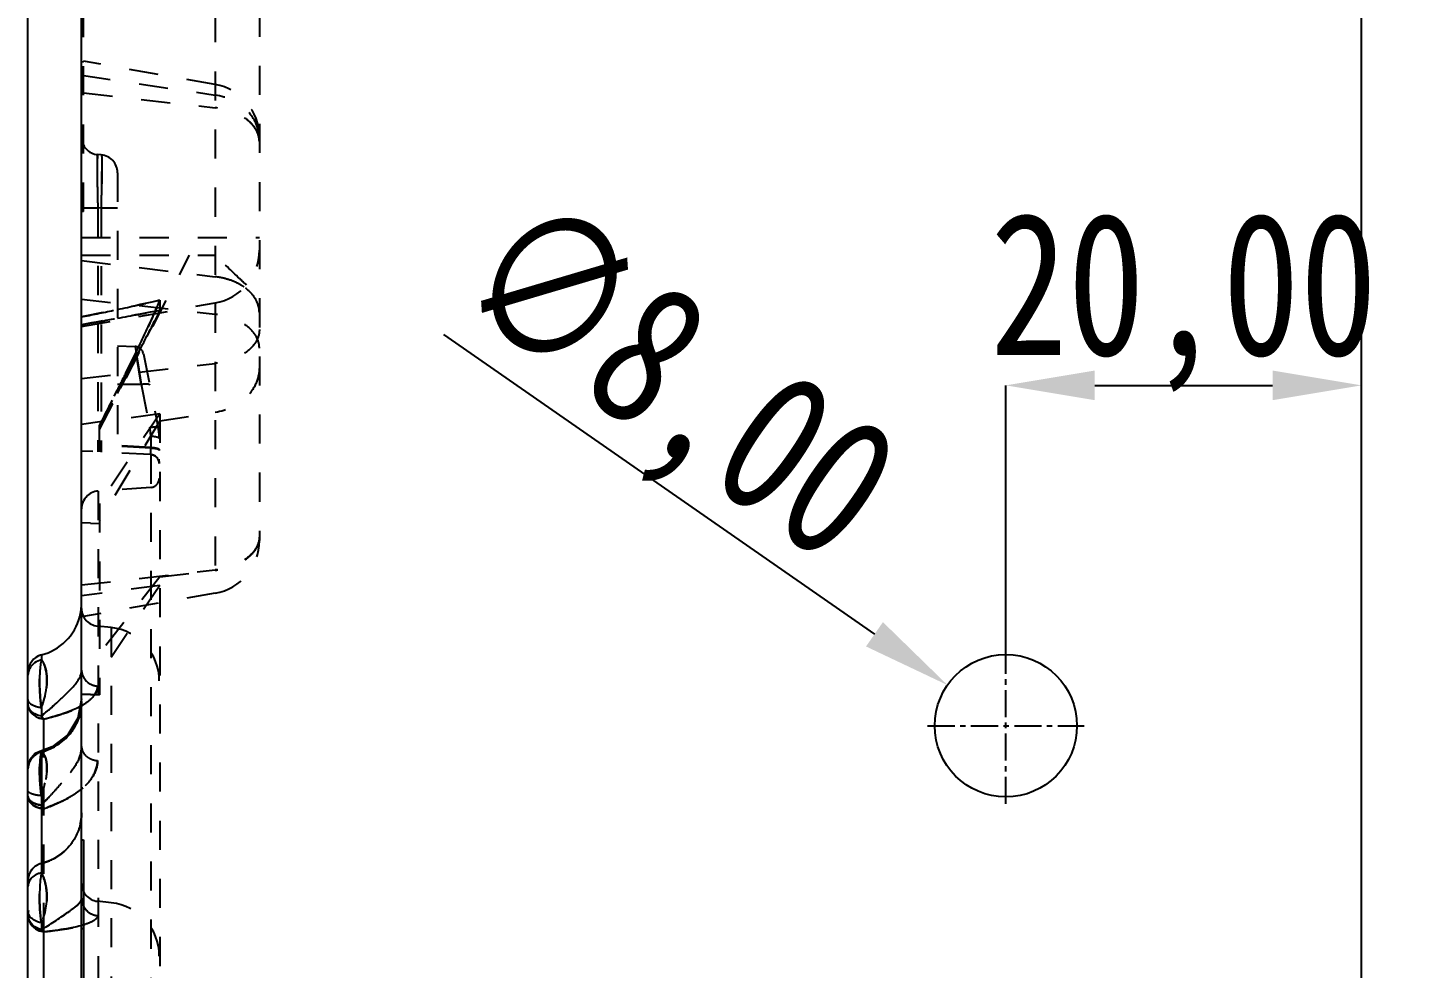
# Model space of a CAD drawing. Header units: millimetres. Extents: x -685 to 1888, y -6001 to 855.
# Drawn here: x 481.7 to 560.3, y -2681.5 to -2628.7 of the extents above; entities that cross this region are included whole.
import ezdxf

# ---------------------------------------------------------------- set-up
doc = ezdxf.new("R2010")
doc.units = ezdxf.units.MM
doc.header["$LTSCALE"] = 16.335
doc.header["$PDMODE"] = 3
doc.header["$PDSIZE"] = 0.3125
doc.linetypes.add('CENTER', pattern=[0.6, 0.375, -0.075, 0.075, -0.075])
doc.linetypes.add('HIDDEN', pattern=[0.2, 0.1, -0.1])
doc.layers.get('0').update_dxf_attribs({"linetype": 'CONTINUOUS'})
doc.layers.get('Defpoints').update_dxf_attribs({"linetype": 'CONTINUOUS'})
doc.layers.add('DEFAULT_2', color=8, linetype='HIDDEN')
doc.styles.get("Standard").update_dxf_attribs({"font": 'txt', "width": 0.8})
doc.dimstyles.new('mold', dxfattribs={"dimtxt": 8, "dimasz": 5, "dimexe": 0, "dimexo": 0, "dimgap": 0, "dimtad": 1, "dimzin": 1, "dimtxsty": 'Standard', "dimcen": 0, "dimclrd": 4, "dimclre": 4, "dimclrt": 6, "dimazin": 0, "dimtfac": 1, "dimtofl": 0, "dimtmove": 0, "dimatfit": 3, "dimfxl": 0, "dimarcsym": 0})

# ---------------------------------------------------------------- blocks, each defined once
blk = doc.blocks.new('*D325')
at = {"color": 4, "lineweight": -2}
blk.add_line((505.04, -2645.931), (529.288, -2662.791), dxfattribs=at)
at = {"color": 4}
blk.add_solid([(529.763, -2662.107), (528.812, -2663.475), (533.393, -2665.645)], dxfattribs=at)
at = {"layer": 'Defpoints', "color": 0}
for p in [(533.393, -2665.645), (539.961, -2670.212)]:
    blk.add_point(p, dxfattribs=at)
at = {"color": 6, "insert": (517.775, -2649.102), "char_height": 8, "attachment_point": 5, "rotation": 325.189}
blk.add_mtext('∅8,00', dxfattribs=at)
blk = doc.blocks.new('*D328')
at = {"color": 4, "lineweight": -2}
for p, q in [((536.677, -2664.881), (536.677, -2648.799)), ((541.677, -2648.799), (551.677, -2648.799)), ((556.677, -2663.086), (556.677, -2648.799))]:
    blk.add_line(p, q, dxfattribs=at)
at = {"color": 4}
for points in [[(541.677, -2647.966), (541.677, -2649.632), (536.677, -2648.799)], [(551.677, -2647.966), (551.677, -2649.632), (556.677, -2648.799)]]:
    blk.add_solid(points, dxfattribs=at)
at = {"layer": 'Defpoints', "color": 0}
for p in [(556.677, -2648.799), (556.677, -2663.086), (536.677, -2664.881)]:
    blk.add_point(p, dxfattribs=at)
at = {"color": 6, "insert": (546.677, -2644.132), "char_height": 8, "attachment_point": 5}
blk.add_mtext('20,00', dxfattribs=at)
blk = doc.blocks.new('*D387')
at = {"color": 4, "lineweight": -2}
for p, q in [((481.677, -2673.298), (481.677, -2555.964)), ((551.677, -2555.964), (486.677, -2555.964)), ((556.677, -2575.929), (556.677, -2555.964))]:
    blk.add_line(p, q, dxfattribs=at)
at = {"color": 4}
for points in [[(486.677, -2555.131), (486.677, -2556.798), (481.677, -2555.964)], [(551.677, -2555.131), (551.677, -2556.798), (556.677, -2555.964)]]:
    blk.add_solid(points, dxfattribs=at)
at = {"layer": 'Defpoints', "color": 0}
for p in [(481.677, -2555.964), (556.677, -2575.929), (481.677, -2673.298)]:
    blk.add_point(p, dxfattribs=at)
at = {"color": 6, "insert": (513.553, -2551.298), "char_height": 8, "attachment_point": 5}
blk.add_mtext('75,00', dxfattribs=at)

msp = doc.modelspace()

# ---------------------------------------------------------------- linework, layer by layer
at = {"color": 7, "linetype": 'Continuous'}
for p, q in [((484.692, -2925.929), (484.692, -2575.929)), ((556.677, -2925.929), (556.677, -2575.929)), ((482.431, -2663.953), (482.431, -2664.226)), ((481.677, -2683.74), (481.677, -2664.927)), ((482.431, -2666.927), (482.431, -2667.392)), ((482.577, -2669.337), (482.577, -2667.561)), ((483.033, -2669.111), (482.431, -2669.337)), ((482.431, -2669.337), (482.431, -2676.201)), ((481.785, -2669.856), (481.677, -2670.31)), ((484.692, -2674.35), (484.802, -2674.35)), ((484.802, -2674.35), (484.802, -2684.35)), ((482.431, -2679.011), (482.431, -2679.385)), ((482.577, -2683.217), (482.577, -2679.513))]:
    msp.add_line(p, q, dxfattribs=at)
at = {"color": 1, "linetype": 'CENTER', "ltscale": 0.248791}
for p, q in [((536.677, -2672.329), (536.677, -2663.529)), ((532.277, -2667.929), (541.077, -2667.929))]:
    msp.add_line(p, q, dxfattribs=at)
at = {"color": 7, "linetype": 'Continuous'}
for points in [[(484.49, -2667.504), (483.911, -2668.443), (483.033, -2669.111)], [(482.431, -2669.337), (482.087, -2669.5), (481.785, -2669.856)]]:
    msp.add_lwpolyline(points, dxfattribs=at)
msp.add_circle((536.677, -2667.929), 4)
for centre, radius, start, end in [((481.677, -2661.034), 3.015, 284.47752, 345.4668), ((482.682, -2664.927), 1.005, 104.47746, 180), ((493.675, -2665.422), 11.345, 181.51434, 184.77583), ((493.768, -2665.402), 11.44, 184.83949, 187.66411), ((481.198, -2676.927), 1.431, 26.62225, 30.49555), ((493.802, -2677.573), 11.472, 178.46699, 181.56437), ((479.11, -2677.57), 3.631, 355.94011, 5.75337), ((473.47, -2663.338), 18.351, 304.67012, 304.99075)]:
    msp.add_arc(centre, radius, start, end, dxfattribs=at)
for points in [[(481.774, -2664.711), (481.737, -2664.781), (481.71, -2664.856), (481.694, -2664.933)], [(482.431, -2664.226), (482.165, -2664.287), (481.9, -2664.47), (481.774, -2664.711)], [(481.694, -2664.933), (481.683, -2664.984), (481.677, -2665.038), (481.677, -2665.091)], [(482.638, -2666.26), (482.684, -2666.053), (482.716, -2665.842), (482.731, -2665.63)], [(482.226, -2667.473), (482.337, -2667.521), (482.457, -2667.551), (482.577, -2667.561)], [(483.326, -2669.013), (483.595, -2668.841), (483.842, -2668.627), (484.043, -2668.38)], [(481.725, -2678.553), (481.695, -2678.489), (481.677, -2678.418), (481.677, -2678.348)], [(482.226, -2679.415), (482.335, -2679.467), (482.456, -2679.501), (482.577, -2679.513)]]:
    msp.add_open_spline(points, degree=3, dxfattribs=at)
for points, knots in [([(482.367, -2664.612), (482.363, -2664.651), (482.346, -2664.822), (482.338, -2664.994), (482.334, -2665.126)], [0, 0, 0, 0, 0.230021, 1, 1, 1, 1]), ([(482.431, -2664.226), (482.424, -2664.253), (482.396, -2664.381), (482.378, -2664.51), (482.367, -2664.612)], [0, 0, 0, 0, 0.212947, 1, 1, 1, 1]), ([(482.621, -2664.575), (482.609, -2664.539), (482.561, -2664.415), (482.494, -2664.297), (482.431, -2664.226)], [0, 0, 0, 0, 0.284302, 1, 1, 1, 1]), ([(482.722, -2665.037), (482.717, -2664.994), (482.696, -2664.838), (482.659, -2664.683), (482.621, -2664.575)], [0, 0, 0, 0, 0.274021, 1, 1, 1, 1]), ([(484.283, -2665.667), (484.343, -2665.597), (484.54, -2665.349), (484.691, -2665.036), (484.692, -2664.809)], [0, 0, 0, 0, 0.289353, 1, 1, 1, 1]), ([(482.334, -2665.126), (482.332, -2665.174), (482.328, -2665.372), (482.33, -2665.571), (482.334, -2665.722)], [0, 0, 0, 0, 0.240744, 1, 1, 1, 1]), ([(482.731, -2665.63), (482.735, -2665.578), (482.745, -2665.381), (482.738, -2665.182), (482.722, -2665.037)], [0, 0, 0, 0, 0.260686, 1, 1, 1, 1]), ([(482.431, -2666.927), (482.452, -2666.877), (482.536, -2666.659), (482.599, -2666.434), (482.638, -2666.26)], [0, 0, 0, 0, 0.235394, 1, 1, 1, 1]), ([(483.47, -2666.477), (483.543, -2666.408), (483.823, -2666.147), (484.101, -2665.882), (484.283, -2665.667)], [0, 0, 0, 0, 0.263488, 1, 1, 1, 1]), ([(481.774, -2666.655), (481.758, -2666.638), (481.709, -2666.577), (481.677, -2666.498), (481.677, -2666.441)], [0, 0, 0, 0, 0.284568, 1, 1, 1, 1]), ([(481.677, -2666.718), (481.677, -2666.874), (481.793, -2667.204), (482.07, -2667.407), (482.226, -2667.473)], [0, 0, 0, 0, 0.479069, 1, 1, 1, 1]), ([(482.431, -2667.392), (482.33, -2667.374), (482.136, -2667.313), (481.824, -2667.132), (481.677, -2666.876), (481.677, -2666.718)], [0, 0, 0, 0, 0.285539, 0.558862, 1, 1, 1, 1]), ([(482.431, -2666.927), (482.3, -2666.91), (482.066, -2666.855), (481.848, -2666.734), (481.774, -2666.655)], [0, 0, 0, 0, 0.547905, 1, 1, 1, 1]), ([(482.431, -2667.392), (482.601, -2667.243), (482.964, -2666.957), (483.298, -2666.638), (483.47, -2666.477)], [0, 0, 0, 0, 0.490194, 1, 1, 1, 1]), ([(484.225, -2667.042), (484.098, -2667.096), (483.559, -2667.301), (483.002, -2667.453), (482.577, -2667.561)], [0, 0, 0, 0, 0.239675, 1, 1, 1, 1]), ([(484.687, -2666.816), (484.651, -2666.837), (484.5, -2666.919), (484.345, -2666.991), (484.225, -2667.042)], [0, 0, 0, 0, 0.241927, 1, 1, 1, 1]), ([(482.577, -2667.561), (482.564, -2667.55), (482.511, -2667.498), (482.464, -2667.439), (482.431, -2667.392)], [0, 0, 0, 0, 0.227379, 1, 1, 1, 1]), ([(484.043, -2668.38), (484.096, -2668.316), (484.292, -2668.051), (484.441, -2667.751), (484.523, -2667.519)], [0, 0, 0, 0, 0.253363, 1, 1, 1, 1]), ([(482.431, -2669.405), (482.363, -2669.422), (482.093, -2669.522), (481.866, -2669.741), (481.774, -2669.937)], [0, 0, 0, 0, 0.244401, 1, 1, 1, 1]), ([(482.431, -2669.405), (482.508, -2669.385), (482.821, -2669.292), (483.118, -2669.146), (483.326, -2669.013)], [0, 0, 0, 0, 0.243616, 1, 1, 1, 1]), ([(481.774, -2669.937), (481.758, -2669.97), (481.704, -2670.103), (481.677, -2670.247), (481.677, -2670.353)], [0, 0, 0, 0, 0.258966, 1, 1, 1, 1]), ([(484.532, -2673.764), (484.454, -2673.989), (484.315, -2674.28), (484.131, -2674.54), (484.081, -2674.604)], [0, 0, 0, 0, 0.746667, 1, 1, 1, 1]), ([(484.081, -2674.604), (483.977, -2674.737), (483.522, -2675.22), (482.91, -2675.555), (482.431, -2675.676)], [0, 0, 0, 0, 0.254431, 1, 1, 1, 1]), ([(482.431, -2675.676), (482.222, -2675.728), (481.83, -2675.973), (481.677, -2676.412), (481.677, -2676.624)], [0, 0, 0, 0, 0.503851, 1, 1, 1, 1]), ([(482.431, -2676.201), (482.36, -2676.215), (482.099, -2676.291), (481.853, -2676.47), (481.756, -2676.647)], [0, 0, 0, 0, 0.261914, 1, 1, 1, 1]), ([(482.431, -2676.201), (482.418, -2676.276), (482.364, -2676.629), (482.341, -2676.985), (482.334, -2677.266)], [0, 0, 0, 0, 0.213558, 1, 1, 1, 1]), ([(482.722, -2677.206), (482.713, -2677.116), (482.667, -2676.801), (482.579, -2676.49), (482.477, -2676.286)], [0, 0, 0, 0, 0.283529, 1, 1, 1, 1]), ([(481.756, -2676.647), (481.743, -2676.671), (481.7, -2676.764), (481.677, -2676.867), (481.677, -2676.943)], [0, 0, 0, 0, 0.264235, 1, 1, 1, 1]), ([(482.334, -2677.886), (482.335, -2677.937), (482.342, -2678.138), (482.354, -2678.338), (482.367, -2678.487)], [0, 0, 0, 0, 0.256681, 1, 1, 1, 1]), ([(482.431, -2679.011), (482.471, -2678.932), (482.631, -2678.555), (482.709, -2678.146), (482.731, -2677.827)], [0, 0, 0, 0, 0.216097, 1, 1, 1, 1]), ([(483.993, -2678.372), (484.019, -2678.354), (484.117, -2678.284), (484.214, -2678.214), (484.284, -2678.159)], [0, 0, 0, 0, 0.263414, 1, 1, 1, 1]), ([(484.284, -2678.159), (484.313, -2678.137), (484.415, -2678.055), (484.513, -2677.967), (484.573, -2677.894)], [0, 0, 0, 0, 0.280314, 1, 1, 1, 1]), ([(481.677, -2678.57), (481.677, -2678.743), (481.784, -2679.099), (482.066, -2679.338), (482.226, -2679.415)], [0, 0, 0, 0, 0.49305, 1, 1, 1, 1]), ([(482.431, -2679.385), (482.229, -2679.341), (481.852, -2679.155), (481.677, -2678.756), (481.677, -2678.57)], [0, 0, 0, 0, 0.527145, 1, 1, 1, 1]), ([(482.431, -2679.011), (482.354, -2678.997), (482.08, -2678.924), (481.812, -2678.741), (481.725, -2678.553)], [0, 0, 0, 0, 0.273842, 1, 1, 1, 1]), ([(482.367, -2678.487), (482.371, -2678.534), (482.388, -2678.709), (482.411, -2678.884), (482.431, -2679.011)], [0, 0, 0, 0, 0.267593, 1, 1, 1, 1]), ([(482.431, -2679.385), (482.553, -2679.313), (482.809, -2679.173), (483.18, -2678.934), (483.544, -2678.679), (483.789, -2678.513), (483.909, -2678.43)], [0, 0, 0, 0, 0.242203, 0.496351, 0.752141, 1, 1, 1, 1]), ([(482.577, -2679.513), (482.564, -2679.505), (482.511, -2679.469), (482.463, -2679.423), (482.431, -2679.385)], [0, 0, 0, 0, 0.226328, 1, 1, 1, 1]), ([(484.225, -2679.271), (484.097, -2679.297), (483.55, -2679.396), (482.998, -2679.464), (482.577, -2679.513)], [0, 0, 0, 0, 0.235929, 1, 1, 1, 1]), ([(484.76, -2679.141), (484.719, -2679.153), (484.542, -2679.203), (484.363, -2679.243), (484.225, -2679.271)], [0, 0, 0, 0, 0.235359, 1, 1, 1, 1])]:
    msp.add_open_spline(points, degree=3, knots=knots, dxfattribs=at)
at = {"layer": 'DEFAULT_2', "color": 8, "linetype": 'HIDDEN'}
for p, q in [((484.802, -2639.028), (484.802, -2575.929)), ((492.213, -2614.815), (492.213, -2660.48)), ((494.692, -2617.769), (494.692, -2657.516)), ((484.692, -2630.597), (484.802, -2630.616)), ((492.213, -2631.888), (484.802, -2630.581)), ((484.692, -2631.372), (492.213, -2632.483)), ((484.802, -2632.36), (492.213, -2633.2)), ((485.803, -2635.849), (485.605, -2635.832)), ((486.716, -2636.845), (486.716, -2652.595)), ((484.692, -2638.82), (485.605, -2638.82)), ((485.605, -2638.82), (485.605, -2652.537)), ((485.803, -2638.838), (485.605, -2638.82)), ((485.803, -2638.838), (485.803, -2652.547)), ((486.716, -2638.838), (485.803, -2638.838)), ((484.692, -2638.998), (484.802, -2639.028)), ((484.692, -2640.489), (494.692, -2640.489)), ((484.692, -2641.489), (492.213, -2641.489)), ((484.692, -2641.789), (492.213, -2642.695)), ((485.692, -2651.289), (490.761, -2641.489)), ((484.692, -2643.951), (492.213, -2644.803)), ((484.692, -2645.489), (492.213, -2644.163)), ((488.948, -2644.05), (489.093, -2644.017)), ((489.093, -2644.017), (489.093, -2644.713)), ((484.692, -2644.953), (484.89, -2644.913)), ((489.045, -2644.688), (489.093, -2644.593)), ((484.692, -2645.388), (484.943, -2645.343)), ((486.716, -2646.582), (487.698, -2646.616)), ((488.048, -2648.737), (487.698, -2646.616)), ((487.698, -2646.616), (487.76, -2646.994)), ((487.89, -2646.667), (487.986, -2646.466)), ((487.99, -2646.766), (488.061, -2646.629)), ((487.288, -2648.137), (487.801, -2647.137)), ((487.76, -2646.994), (487.867, -2647.64)), ((487.76, -2646.994), (487.796, -2647.214)), ((487.796, -2647.214), (487.867, -2647.64)), ((487.801, -2647.137), (487.926, -2646.892)), ((487.926, -2646.892), (487.99, -2646.766)), ((488.17, -2647.018), (489.005, -2651.191)), ((484.692, -2648.418), (492.213, -2647.565)), ((486.924, -2648.847), (487.288, -2648.137)), ((487.186, -2648.104), (487.3, -2647.874)), ((487.867, -2647.64), (487.947, -2648.128)), ((487.947, -2648.128), (488.048, -2648.737)), ((486.534, -2649.411), (486.717, -2649.047)), ((486.716, -2648.725), (488.048, -2648.737)), ((486.716, -2649.251), (486.924, -2648.847)), ((488.048, -2648.737), (488.532, -2651.16)), ((485.692, -2651.242), (486.716, -2649.251)), ((489.093, -2650.4), (484.692, -2650.995)), ((489.093, -2650.4), (485.692, -2655.438)), ((489.093, -2650.791), (492.213, -2650.318)), ((489.093, -2650.4), (489.093, -2829.976)), ((489.093, -2650.791), (485.692, -2656.436)), ((485.692, -2652.541), (485.692, -2651.083)), ((488.581, -2652.285), (486.716, -2652.187)), ((488.581, -2652.322), (486.716, -2652.225)), ((488.581, -2651.653), (488.581, -2652.322)), ((488.587, -2652.693), (484.692, -2652.489)), ((488.587, -2652.693), (488.587, -2829.165)), ((489.063, -2653.139), (489.064, -2652.945)), ((489.061, -2653.146), (489.063, -2653.167)), ((489.063, -2653.164), (489.063, -2653.139)), ((489.063, -2653.166), (489.063, -2653.148)), ((489.063, -2653.167), (489.063, -2653.166)), ((488.596, -2654.532), (485.627, -2654.739)), ((485.627, -2654.739), (485.627, -2827.119)), ((485.692, -2655.438), (485.692, -2666.2)), ((485.192, -2656.538), (484.692, -2656.517)), ((485.192, -2656.538), (485.692, -2656.558)), ((484.692, -2660.02), (492.213, -2659.168)), ((489.093, -2659.569), (492.213, -2659.209)), ((489.093, -2660.042), (484.692, -2660.636)), ((489.093, -2659.569), (485.692, -2663.871)), ((489.093, -2660.042), (485.692, -2665.08)), ((492.213, -2660.48), (484.692, -2661.806)), ((486.364, -2662.417), (485.592, -2662.336)), ((486.364, -2662.417), (486.364, -2816.812)), ((485.692, -2666.2), (484.692, -2666.159)), ((484.692, -2666.159), (485.192, -2666.179)), ((485.192, -2666.179), (485.692, -2666.2)), ((481.69, -2666.853), (481.677, -2666.718)), ((484.692, -2666.419), (484.49, -2667.504)), ((482.577, -2679.513), (482.577, -2669.337)), ((486.364, -2677.879), (485.592, -2677.798)), ((481.71, -2678.81), (481.677, -2678.57)), ((484.802, -2679.35), (484.692, -2679.35))]:
    msp.add_line(p, q, dxfattribs=at)
msp.add_lwpolyline([(489.061, -2653.145), (489.062, -2653.156), (489.063, -2653.168)], dxfattribs=at)
for centre, radius, start, end in [((491.692, -2634.843), 3, 0, 80), ((485.692, -2634.835), 1, 180, 265), ((485.716, -2636.845), 1, 0, 85), ((552.922, -2636.524), 67.353, 180.29867, 180.98263), ((429.315, -2636.669), 56.524, 358.94514, 359.89776), ((576.234, -2636.141), 90.668, 180.97217, 181.30566), ((386.445, -2635.97), 99.4, 358.34662, 358.94781), ((386.117, -2635.958), 99.728, 358.34517, 358.80674), ((398.274, -2636.213), 87.568, 358.80809, 359.02063), ((590.148, -2635.825), 104.586, 181.30491, 181.64123), ((491.692, -2641.208), 3, 280, 0), ((491.714, -2646.846), 4.181, 78.19907, 83.1406), ((448.166, -2461.322), 187.224, 281.88254, 282.5812), ((464.405, -2633.968), 26.656, 336.087, 337.85108), ((427.303, -2362.637), 288.09, 281.53079, 281.90174), ((163.331, -2480.606), 364.71, 332.92093, 333.26274), ((450.972, -2628.049), 41.334, 335.50989, 336.13416), ((425.467, -2616.366), 69.388, 334.29154, 335.46153), ((353.873, -2581.938), 148.83, 333.70277, 334.2199), ((487.68, -2647.116), 0.5, 11.30993, 88), ((250.013, -2530.648), 264.665, 333.42593, 333.65386), ((52.955, -2431.87), 485.093, 333.13445, 333.35551), ((486.065, -2651.653), 2.516, 0.00058, 11.30574), ((486.049, -2651.782), 3.015, 360, 11.30993), ((488.561, -2653.195), 0.502, 360, 87), ((488.561, -2654.03), 0.502, 274, 360), ((485.697, -2655.742), 1.005, 94, 180), ((491.692, -2657.526), 3, 280, 0), ((481.677, -2661.034), 3.015, 345.4668, 360), ((485.697, -2661.336), 1.005, 180, 264), ((486.049, -2665.416), 3.015, 360, 84), ((485.685, -2664.733), 0.978, 260.71269, 264.55379), ((482.684, -2666.718), 1.007, 169.5229, 190.76478), ((483, -2663.852), 3.41, 299.63692, 301.07472), ((494.098, -2670.3), 11.769, 181.66024, 184.61685), ((486.515, -2676.017), 5.458, 137.68284, 138.44843), ((485.697, -2676.798), 1.005, 180, 264), ((485.728, -2677.603), 1.038, 201.40928, 205.83798), ((486.049, -2680.877), 3.015, 360, 84), ((482.681, -2678.57), 1.004, 164.94592, 195.45346), ((483.557, -2675.088), 4.228, 286.53191, 288.10561)]:
    msp.add_arc(centre, radius, start, end, dxfattribs=at)
for points, knots in [([(494.692, -2634.959), (494.692, -2634.666), (494.561, -2634.061), (493.823, -2633.012), (492.864, -2632.579), (492.213, -2632.483)], [0, 0, 0, 0, 0.232996, 0.476479, 1, 1, 1, 1]), ([(494.692, -2635.1), (494.692, -2634.872), (494.545, -2634.379), (493.982, -2633.796), (493.175, -2633.38), (492.546, -2633.238), (492.213, -2633.2)], [0, 0, 0, 0, 0.202589, 0.433524, 0.702148, 1, 1, 1, 1]), ([(494.511, -2634.44), (494.481, -2634.386), (494.339, -2634.167), (494.148, -2633.981), (493.99, -2633.86)], [0, 0, 0, 0, 0.236425, 1, 1, 1, 1]), ([(494.692, -2634.959), (494.692, -2634.74), (494.644, -2634.443), (494.541, -2634.168), (494.511, -2634.099)], [0, 0, 0, 0, 0.746271, 1, 1, 1, 1]), ([(494.692, -2635.1), (494.692, -2635.044), (494.676, -2634.814), (494.596, -2634.591), (494.511, -2634.44)], [0, 0, 0, 0, 0.243986, 1, 1, 1, 1]), ([(485.605, -2635.832), (485.6, -2635.831), (485.594, -2635.859), (485.588, -2635.893), (485.583, -2635.968), (485.575, -2636.113), (485.57, -2636.364), (485.568, -2636.73), (485.571, -2637.178), (485.578, -2637.69), (485.589, -2638.244), (485.599, -2638.626), (485.605, -2638.82)], [0, 0, 0, 0, 0.005281, 0.019563, 0.04314, 0.075947, 0.167972, 0.292284, 0.443994, 0.617167, 0.805073, 1, 1, 1, 1]), ([(485.579, -2636.049), (485.58, -2636.017), (485.583, -2635.964), (485.588, -2635.892), (485.594, -2635.858), (485.6, -2635.831), (485.605, -2635.832)], [0, 0, 0, 0, 0.431857, 0.742547, 0.930456, 1, 1, 1, 1]), ([(485.803, -2635.849), (485.809, -2635.85), (485.813, -2635.877), (485.821, -2635.914), (485.826, -2635.99), (485.833, -2636.136), (485.838, -2636.387), (485.84, -2636.753), (485.837, -2637.2), (485.83, -2637.71), (485.819, -2638.263), (485.809, -2638.643), (485.803, -2638.838)], [0, 0, 0, 0, 0.005706, 0.020455, 0.044499, 0.077662, 0.170097, 0.294304, 0.445553, 0.618064, 0.805248, 1, 1, 1, 1]), ([(493.97, -2643.161), (493.837, -2643.038), (493.246, -2642.486), (492.664, -2641.925), (492.213, -2641.489)], [0, 0, 0, 0, 0.223416, 1, 1, 1, 1]), ([(494.692, -2644.712), (494.692, -2644.471), (494.55, -2643.955), (493.99, -2643.332), (493.18, -2642.887), (492.547, -2642.735), (492.213, -2642.695)], [0, 0, 0, 0, 0.2092, 0.442453, 0.708368, 1, 1, 1, 1]), ([(493.83, -2643.275), (493.782, -2643.242), (493.58, -2643.111), (493.362, -2643.005), (493.192, -2642.938)], [0, 0, 0, 0, 0.241801, 1, 1, 1, 1]), ([(489.093, -2644.017), (488.848, -2644.623), (488.305, -2645.813), (487.165, -2648.165), (486.282, -2649.916), (485.692, -2651.083)], [0, 0, 0, 0, 0.249991, 0.499993, 1, 1, 1, 1]), ([(494.692, -2646.702), (494.692, -2646.474), (494.545, -2645.981), (493.982, -2645.398), (493.175, -2644.982), (492.546, -2644.841), (492.213, -2644.803)], [0, 0, 0, 0, 0.202589, 0.433524, 0.702148, 1, 1, 1, 1]), ([(494.692, -2645.666), (494.692, -2645.894), (494.545, -2646.387), (493.982, -2646.97), (493.175, -2647.386), (492.546, -2647.528), (492.213, -2647.565)], [0, 0, 0, 0, 0.202589, 0.433524, 0.702148, 1, 1, 1, 1]), ([(494.692, -2647.782), (494.692, -2648.082), (494.562, -2648.699), (493.83, -2649.77), (492.867, -2650.219), (492.213, -2650.318)], [0, 0, 0, 0, 0.235637, 0.480248, 1, 1, 1, 1]), ([(488.048, -2648.737), (488.156, -2648.718), (488.304, -2648.704), (488.461, -2648.718), (488.517, -2648.75), (488.521, -2648.769)], [0, 0, 0, 0, 0.670345, 0.884773, 1, 1, 1, 1]), ([(488.532, -2651.16), (488.64, -2651.141), (488.789, -2651.127), (488.945, -2651.141), (489.001, -2651.173), (489.005, -2651.191)], [0, 0, 0, 0, 0.670345, 0.884773, 1, 1, 1, 1]), ([(488.581, -2651.653), (488.696, -2651.654), (488.852, -2651.67), (489.012, -2651.717), (489.064, -2651.762), (489.064, -2651.782)], [0, 0, 0, 0, 0.666477, 0.882718, 1, 1, 1, 1]), ([(489, -2651.719), (489.009, -2651.723), (489.035, -2651.737), (489.064, -2651.762), (489.064, -2651.782)], [0, 0, 0, 0, 0.341345, 1, 1, 1, 1]), ([(488.588, -2652.693), (488.59, -2652.693), (488.588, -2652.677), (488.591, -2652.662), (488.59, -2652.623), (488.59, -2652.553), (488.587, -2652.437), (488.583, -2652.34), (488.581, -2652.285)], [0, 0, 0, 0, 0.018136, 0.071679, 0.1593, 0.278792, 0.600129, 1, 1, 1, 1]), ([(488.581, -2652.285), (488.696, -2652.286), (488.852, -2652.302), (489.012, -2652.349), (489.064, -2652.394), (489.064, -2652.415)], [0, 0, 0, 0, 0.666571, 0.882818, 1, 1, 1, 1]), ([(488.588, -2652.693), (488.59, -2652.693), (488.588, -2652.679), (488.591, -2652.665), (488.59, -2652.629), (488.59, -2652.566), (488.587, -2652.46), (488.583, -2652.372), (488.581, -2652.322)], [0, 0, 0, 0, 0.018189, 0.071723, 0.159333, 0.278819, 0.600152, 1, 1, 1, 1]), ([(488.581, -2652.322), (488.696, -2652.323), (488.852, -2652.339), (489.012, -2652.386), (489.064, -2652.431), (489.064, -2652.452)], [0, 0, 0, 0, 0.666567, 0.882814, 1, 1, 1, 1]), ([(488.59, -2652.642), (488.59, -2652.655), (488.586, -2652.665), (488.592, -2652.694), (488.588, -2652.693)], [0, 0, 0, 0, 0.746254, 1, 1, 1, 1]), ([(488.59, -2652.647), (488.59, -2652.658), (488.586, -2652.667), (488.591, -2652.694), (488.588, -2652.693)], [0, 0, 0, 0, 0.745993, 1, 1, 1, 1]), ([(489, -2652.351), (489.009, -2652.356), (489.035, -2652.369), (489.064, -2652.394), (489.064, -2652.415)], [0, 0, 0, 0, 0.341513, 1, 1, 1, 1]), ([(489, -2652.388), (489.009, -2652.393), (489.035, -2652.406), (489.064, -2652.431), (489.064, -2652.452)], [0, 0, 0, 0, 0.341502, 1, 1, 1, 1]), ([(494.692, -2657.277), (494.69, -2657.502), (494.543, -2657.991), (493.982, -2658.572), (493.175, -2658.989), (492.546, -2659.13), (492.213, -2659.168)], [0, 0, 0, 0, 0.200661, 0.432155, 0.701428, 1, 1, 1, 1]), ([(494.692, -2657.277), (494.692, -2657.509), (494.547, -2658.008), (493.985, -2658.602), (493.176, -2659.027), (492.546, -2659.171), (492.213, -2659.209)], [0, 0, 0, 0, 0.204493, 0.436084, 0.703925, 1, 1, 1, 1]), ([(482.431, -2666.927), (482.364, -2666.426), (482.314, -2665.69), (482.341, -2664.787), (482.391, -2664.39), (482.431, -2664.226)], [0, 0, 0, 0, 0.559266, 0.813527, 1, 1, 1, 1]), ([(482.431, -2664.226), (482.54, -2664.349), (482.699, -2664.734), (482.769, -2665.411), (482.676, -2666.179), (482.53, -2666.692), (482.431, -2666.927)], [0, 0, 0, 0, 0.175963, 0.430477, 0.726607, 1, 1, 1, 1]), ([(484.692, -2664.803), (484.692, -2665.023), (484.898, -2665.491), (485.357, -2665.685), (485.592, -2665.707)], [0, 0, 0, 0, 0.483112, 1, 1, 1, 1]), ([(484.692, -2664.803), (484.692, -2664.83), (484.698, -2664.941), (484.728, -2665.05), (484.761, -2665.128)], [0, 0, 0, 0, 0.238736, 1, 1, 1, 1]), ([(482.577, -2667.561), (482.946, -2667.467), (483.652, -2667.274), (484.483, -2666.954), (485.027, -2666.607), (485.404, -2666.271), (485.592, -2665.925), (485.592, -2665.706)], [0, 0, 0, 0, 0.307242, 0.58965, 0.713798, 0.823527, 1, 1, 1, 1]), ([(485.592, -2665.706), (485.592, -2665.804), (485.531, -2666.069), (485.236, -2666.449), (484.934, -2666.668), (484.76, -2666.773)], [0, 0, 0, 0, 0.207712, 0.565524, 1, 1, 1, 1]), ([(482.431, -2666.927), (482.331, -2666.914), (482.047, -2666.859), (481.677, -2666.649), (481.677, -2666.441)], [0, 0, 0, 0, 0.325879, 1, 1, 1, 1]), ([(483.472, -2666.479), (483.372, -2666.573), (483.032, -2666.886), (482.676, -2667.18), (482.431, -2667.392)], [0, 0, 0, 0, 0.297249, 1, 1, 1, 1]), ([(484.692, -2666.56), (484.692, -2667.188), (484.346, -2668.188), (483.363, -2669.048), (482.747, -2669.325), (482.431, -2669.405)], [0, 0, 0, 0, 0.48663, 0.746749, 1, 1, 1, 1]), ([(484.523, -2667.519), (484.551, -2667.439), (484.646, -2667.128), (484.692, -2666.801), (484.692, -2666.56)], [0, 0, 0, 0, 0.259212, 1, 1, 1, 1]), ([(482.431, -2667.392), (482.442, -2667.409), (482.487, -2667.469), (482.537, -2667.525), (482.577, -2667.561)], [0, 0, 0, 0, 0.272731, 1, 1, 1, 1]), ([(482.431, -2669.405), (482.222, -2669.457), (481.83, -2669.702), (481.677, -2670.141), (481.677, -2670.353)], [0, 0, 0, 0, 0.503861, 1, 1, 1, 1]), ([(482.431, -2669.411), (482.222, -2669.463), (481.831, -2669.706), (481.677, -2670.143), (481.677, -2670.353)], [0, 0, 0, 0, 0.505113, 1, 1, 1, 1]), ([(482.431, -2669.411), (482.363, -2669.428), (482.094, -2669.528), (481.867, -2669.745), (481.774, -2669.94)], [0, 0, 0, 0, 0.244808, 1, 1, 1, 1]), ([(482.431, -2671.866), (482.399, -2671.609), (482.349, -2671.107), (482.321, -2670.405), (482.341, -2669.844), (482.384, -2669.523), (482.431, -2669.411)], [0, 0, 0, 0, 0.31422, 0.613435, 0.853104, 1, 1, 1, 1]), ([(482.431, -2669.411), (482.395, -2669.495), (482.354, -2669.727), (482.338, -2669.958), (482.334, -2670.099)], [0, 0, 0, 0, 0.388803, 1, 1, 1, 1]), ([(484.692, -2669.106), (484.692, -2669.396), (484.494, -2670.022), (483.88, -2670.808), (483.18, -2671.609), (482.673, -2672.13), (482.431, -2672.397)], [0, 0, 0, 0, 0.214435, 0.463247, 0.733975, 1, 1, 1, 1]), ([(482.431, -2669.411), (482.537, -2669.463), (482.658, -2669.661), (482.728, -2669.968), (482.756, -2670.439), (482.667, -2671.087), (482.526, -2671.61), (482.431, -2671.866)], [0, 0, 0, 0, 0.137625, 0.241163, 0.371271, 0.682651, 1, 1, 1, 1]), ([(482.731, -2670.521), (482.742, -2670.38), (482.745, -2670.121), (482.689, -2669.737), (482.559, -2669.472), (482.431, -2669.411)], [0, 0, 0, 0, 0.356518, 0.641627, 1, 1, 1, 1]), ([(482.479, -2672.343), (482.597, -2672.214), (482.847, -2671.962), (483.208, -2671.566), (483.565, -2671.16), (484.192, -2670.443), (484.689, -2669.718), (484.692, -2669.113)], [0, 0, 0, 0, 0.132622, 0.268932, 0.406165, 0.541227, 1, 1, 1, 1]), ([(484.692, -2669.106), (484.692, -2669.302), (484.865, -2669.619), (485.245, -2669.825), (485.476, -2669.881), (485.592, -2669.89)], [0, 0, 0, 0, 0.456637, 0.727778, 1, 1, 1, 1]), ([(484.692, -2669.106), (484.692, -2669.302), (484.865, -2669.619), (485.245, -2669.825), (485.476, -2669.881), (485.592, -2669.89)], [0, 0, 0, 0, 0.456633, 0.727773, 1, 1, 1, 1]), ([(481.774, -2669.94), (481.758, -2669.973), (481.704, -2670.105), (481.677, -2670.248), (481.677, -2670.353)], [0, 0, 0, 0, 0.259659, 1, 1, 1, 1]), ([(482.334, -2670.099), (482.332, -2670.142), (482.328, -2670.322), (482.33, -2670.503), (482.334, -2670.641)], [0, 0, 0, 0, 0.232951, 1, 1, 1, 1]), ([(482.577, -2672.599), (482.949, -2672.456), (483.67, -2672.164), (484.648, -2671.596), (485.369, -2670.84), (485.592, -2670.193), (485.592, -2669.89)], [0, 0, 0, 0, 0.279522, 0.545856, 0.786947, 1, 1, 1, 1]), ([(485.592, -2669.89), (485.592, -2670.172), (485.402, -2670.771), (484.998, -2671.227), (484.76, -2671.435)], [0, 0, 0, 0, 0.47147, 1, 1, 1, 1]), ([(482.431, -2671.866), (482.247, -2671.852), (481.999, -2671.815), (481.745, -2671.702), (481.677, -2671.617), (481.677, -2671.581)], [0, 0, 0, 0, 0.658617, 0.872659, 1, 1, 1, 1]), ([(481.774, -2671.706), (481.759, -2671.697), (481.716, -2671.667), (481.677, -2671.617), (481.677, -2671.581)], [0, 0, 0, 0, 0.324441, 1, 1, 1, 1]), ([(481.677, -2671.898), (481.677, -2671.955), (481.743, -2672.127), (482.026, -2672.313), (482.284, -2672.378), (482.431, -2672.397)], [0, 0, 0, 0, 0.177744, 0.539115, 1, 1, 1, 1]), ([(482.577, -2672.599), (482.458, -2672.59), (482.229, -2672.545), (481.935, -2672.393), (481.729, -2672.171), (481.677, -2671.985), (481.677, -2671.898)], [0, 0, 0, 0, 0.289064, 0.555007, 0.789428, 1, 1, 1, 1]), ([(481.677, -2671.898), (481.677, -2672.03), (481.81, -2672.323), (482.076, -2672.473), (482.226, -2672.526)], [0, 0, 0, 0, 0.454059, 1, 1, 1, 1]), ([(482.431, -2672.397), (482.331, -2672.384), (482.043, -2672.327), (481.677, -2672.108), (481.677, -2671.898)], [0, 0, 0, 0, 0.323504, 1, 1, 1, 1]), ([(482.431, -2671.866), (482.302, -2671.856), (482.079, -2671.824), (481.856, -2671.758), (481.774, -2671.706)], [0, 0, 0, 0, 0.568937, 1, 1, 1, 1]), ([(482.431, -2671.866), (482.452, -2671.809), (482.533, -2671.572), (482.598, -2671.33), (482.638, -2671.145)], [0, 0, 0, 0, 0.242245, 1, 1, 1, 1]), ([(484.225, -2671.828), (484.099, -2671.906), (483.57, -2672.205), (483.005, -2672.435), (482.577, -2672.599)], [0, 0, 0, 0, 0.244202, 1, 1, 1, 1]), ([(484.76, -2671.435), (484.72, -2671.471), (484.55, -2671.613), (484.367, -2671.739), (484.225, -2671.828)], [0, 0, 0, 0, 0.245075, 1, 1, 1, 1]), ([(482.431, -2672.397), (482.442, -2672.416), (482.487, -2672.486), (482.537, -2672.553), (482.577, -2672.599)], [0, 0, 0, 0, 0.268676, 1, 1, 1, 1]), ([(482.577, -2672.599), (482.564, -2672.585), (482.512, -2672.52), (482.464, -2672.452), (482.431, -2672.397)], [0, 0, 0, 0, 0.230718, 1, 1, 1, 1]), ([(482.431, -2675.676), (482.747, -2675.596), (483.363, -2675.319), (484.346, -2674.458), (484.692, -2673.459), (484.692, -2672.831)], [0, 0, 0, 0, 0.253253, 0.513374, 1, 1, 1, 1]), ([(484.692, -2672.831), (484.692, -2672.907), (484.678, -2673.223), (484.609, -2673.537), (484.532, -2673.764)], [0, 0, 0, 0, 0.240546, 1, 1, 1, 1]), ([(482.431, -2675.676), (482.222, -2675.728), (481.83, -2675.973), (481.677, -2676.412), (481.677, -2676.624)], [0, 0, 0, 0, 0.503853, 1, 1, 1, 1]), ([(482.431, -2679.011), (482.356, -2678.536), (482.305, -2677.595), (482.352, -2676.652), (482.431, -2676.201)], [0, 0, 0, 0, 0.511944, 1, 1, 1, 1]), ([(482.431, -2676.201), (482.535, -2676.379), (482.688, -2676.831), (482.77, -2677.572), (482.685, -2678.331), (482.534, -2678.81), (482.431, -2679.011)], [0, 0, 0, 0, 0.214017, 0.48614, 0.766511, 1, 1, 1, 1]), ([(484.692, -2677.631), (484.692, -2677.693), (484.631, -2677.837), (484.366, -2678.123), (483.845, -2678.467), (483.18, -2678.946), (482.68, -2679.242), (482.431, -2679.385)], [0, 0, 0, 0, 0.063981, 0.152726, 0.401355, 0.703319, 1, 1, 1, 1]), ([(484.573, -2677.894), (484.591, -2677.872), (484.648, -2677.796), (484.691, -2677.702), (484.692, -2677.634)], [0, 0, 0, 0, 0.295683, 1, 1, 1, 1]), ([(484.692, -2677.631), (484.692, -2677.866), (484.882, -2678.357), (485.354, -2678.583), (485.592, -2678.607)], [0, 0, 0, 0, 0.496105, 1, 1, 1, 1]), ([(484.692, -2677.631), (484.692, -2677.66), (484.698, -2677.779), (484.728, -2677.898), (484.761, -2677.982)], [0, 0, 0, 0, 0.239554, 1, 1, 1, 1]), ([(481.677, -2678.57), (481.677, -2678.756), (481.852, -2679.155), (482.229, -2679.341), (482.431, -2679.385)], [0, 0, 0, 0, 0.472876, 1, 1, 1, 1]), ([(482.577, -2679.513), (482.944, -2679.47), (483.639, -2679.383), (484.458, -2679.237), (485.016, -2679.062), (485.344, -2678.918), (485.592, -2678.74), (485.592, -2678.607)], [0, 0, 0, 0, 0.342985, 0.648764, 0.774708, 0.876674, 1, 1, 1, 1]), ([(485.592, -2678.607), (485.592, -2678.716), (485.321, -2678.954), (485.054, -2679.046), (484.871, -2679.106)], [0, 0, 0, 0, 0.361447, 1, 1, 1, 1]), ([(485.242, -2678.504), (485.27, -2678.518), (485.382, -2678.567), (485.502, -2678.598), (485.592, -2678.607)], [0, 0, 0, 0, 0.259047, 1, 1, 1, 1]), ([(482.431, -2679.385), (482.442, -2679.398), (482.486, -2679.446), (482.537, -2679.488), (482.577, -2679.513)], [0, 0, 0, 0, 0.274998, 1, 1, 1, 1])]:
    msp.add_open_spline(points, degree=3, knots=knots, dxfattribs=at)
for points in [[(493.192, -2642.938), (492.99, -2642.859), (492.781, -2642.798), (492.569, -2642.753)], [(489.093, -2644.017), (487.63, -2644.346), (486.162, -2644.654), (484.692, -2644.953)], [(489.093, -2644.593), (487.626, -2644.859), (486.159, -2645.124), (484.692, -2645.388)], [(484.943, -2645.343), (485.534, -2645.236), (486.125, -2645.13), (486.716, -2645.023)], [(489.093, -2644.593), (487.975, -2646.817), (486.832, -2649.029), (485.692, -2651.242)], [(486.716, -2645.023), (487.509, -2644.88), (488.301, -2644.736), (489.093, -2644.593)], [(488.587, -2652.693), (488.671, -2652.697), (488.756, -2652.724), (488.828, -2652.769)], [(488.828, -2652.769), (488.87, -2652.795), (488.91, -2652.829), (488.942, -2652.867)], [(488.828, -2652.769), (488.874, -2652.797), (488.915, -2652.834), (488.95, -2652.876)], [(489.001, -2652.951), (489.041, -2653.025), (489.064, -2653.111), (489.064, -2653.195)], [(481.774, -2664.711), (481.712, -2664.829), (481.677, -2664.961), (481.677, -2665.091)], [(484.761, -2665.128), (484.805, -2665.233), (484.87, -2665.331), (484.95, -2665.411)], [(484.95, -2665.411), (485.033, -2665.495), (485.135, -2665.562), (485.242, -2665.611)], [(485.242, -2665.611), (485.332, -2665.652), (485.429, -2665.682), (485.527, -2665.698)], [(482.577, -2667.561), (482.457, -2667.551), (482.337, -2667.522), (482.225, -2667.474)], [(482.226, -2672.526), (482.338, -2672.566), (482.458, -2672.59), (482.577, -2672.599)], [(481.758, -2676.648), (481.707, -2676.74), (481.677, -2676.841), (481.677, -2676.943)], [(484.793, -2678.056), (484.834, -2678.14), (484.887, -2678.219), (484.95, -2678.288)], [(481.726, -2678.552), (481.695, -2678.487), (481.677, -2678.417), (481.677, -2678.348)], [(484.95, -2678.288), (485.032, -2678.377), (485.134, -2678.45), (485.242, -2678.504)], [(482.577, -2679.513), (482.457, -2679.501), (482.337, -2679.467), (482.226, -2679.414)]]:
    msp.add_open_spline(points, degree=3, dxfattribs=at)

# ---------------------------------------------------------------- dimensions: what is measured, and where the dimension line sits
for base, p1, p2, picture, middle in [((481.677, -2555.964), (556.677, -2575.929), (481.677, -2673.298), '*D387', (513.553, -2555.964)), ((556.677, -2648.799), (536.677, -2664.881), (556.677, -2663.086), '*D328', (546.677, -2648.799))]:
    dim = msp.add_linear_dim(base=base, p1=p1, p2=p2, dimstyle='mold')
    dim.commit()
    dim.dimension.update_dxf_attribs({"geometry": picture, "text_midpoint": middle, "dimtype": 160})
dim = msp.add_diameter_dim_2p(p1=(539.961, -2670.212), p2=(533.393, -2665.645), dimstyle='mold')
dim.commit()
dim.dimension.update_dxf_attribs({"geometry": '*D325', "text_midpoint": (517.775, -2649.102)})

doc.saveas('drawing.dxf')
